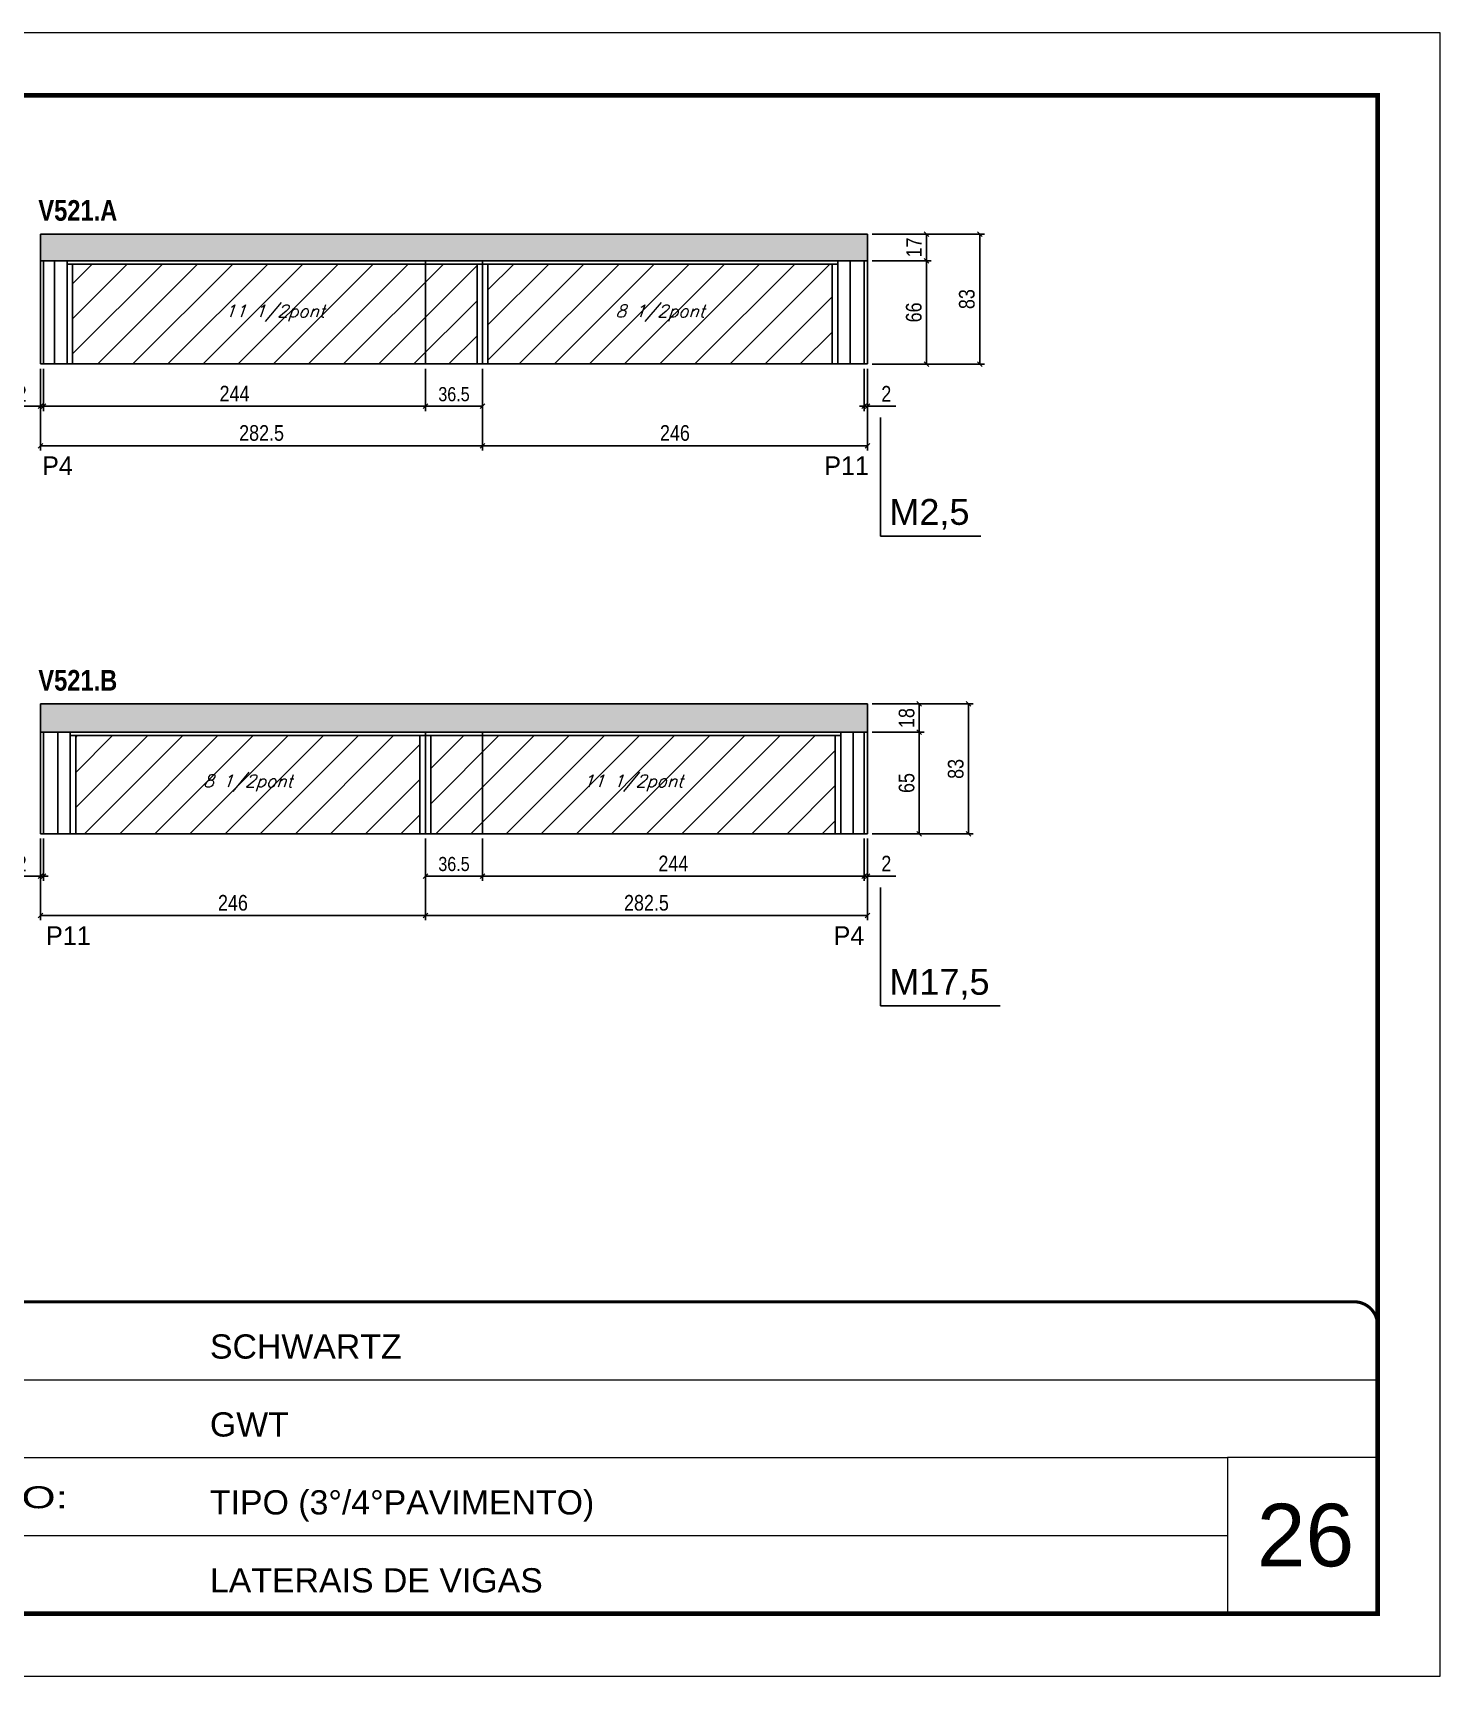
# Model space of a CAD drawing. Extents: x 13154 to 22413, y 1253 to 30260.
# Drawn here: x 15338 to 16238, y 21928 to 22978 of the extents above; entities that cross this region are included whole.
import ezdxf

# ---------------------------------------------------------------- set-up
doc = ezdxf.new("R2010")
doc.units = 0
doc.linetypes.add('CONTINUO', pattern=[0])
doc.linetypes.add('DASHED', pattern=[0.75, 0.5, -0.25])
for name, color, linetype in [('5', 5, 'Continuous'), ('COTA', 241, 'Continuous'), ('NOMENCLATURA', 7, 'Continuous'), ('Painéis', 200, 'Continuous'), ('SARR_2.2x7', 40, 'Continuous'), ('SARR_3.5x7', 81, 'Continuous'), ('texto', 7, 'Continuous')]:
    doc.layers.add(name, color=color, linetype=linetype)
for name, color, linetype, lineweight in [('CARIMBO', 255, 'Continuous', 9), ('Folhas', 255, 'Continuous', 9), ('Hachura', 251, 'Continuous', 9), ('SARRAFO DE PRESSAO', 251, 'DASHED', 9)]:
    doc.layers.add(name, color=color, linetype=linetype, lineweight=lineweight)
doc.styles.add('ARIAL', font='arial.ttf')
doc.styles.add('COTA TECNICA', font='techl___.ttf', dxfattribs={"height": 10})
doc.styles.add('COTA TECNICA-50', font='techl___.ttf', dxfattribs={"height": 9})
doc.styles.add('Romans', font='romans.shx')
doc.styles.add('ROMAS860', font='ROMAS860.SHX')
doc.styles.get("Standard").update_dxf_attribs({"font": 'arial.ttf'})
doc.styles.add('TECNICA', font='techb___.ttf', dxfattribs={"height": 10})
doc.styles.add('Tecnologia', font='')
doc.styles.get('Tecnologia').set_extended_font_data('Forgotten Futurist')
doc.dimstyles.new('COTA PAINEL-50', dxfattribs={"dimtxt": 9, "dimasz": 3, "dimexe": 3, "dimexo": 3, "dimgap": 3, "dimtad": 1, "dimdec": 1, "dimzin": 12, "dimdsep": 46, "dimtxsty": 'COTA TECNICA-50', "dimblk1": 'OBLIQUE', "dimblk2": 'OBLIQUE', "dimsah": 1, "dimcen": 0.9, "dimclrd": 4, "dimclre": 4, "dimclrt": 240, "dimadec": 1, "dimazin": 3, "dimtfac": 1, "dimtdec": 1, "dimtmove": 0, "dimatfit": 3, "dimfxl": 1, "dimtolj": 1, "dimtzin": 12, "dimarcsym": 0})
doc.dimstyles.new('PAINEL', dxfattribs={"dimtxt": 10, "dimasz": 3, "dimexe": 3, "dimexo": 3, "dimgap": 3, "dimtad": 1, "dimdec": 1, "dimzin": 12, "dimdsep": 46, "dimtxsty": 'COTA TECNICA', "dimblk1": 'OBLIQUE', "dimblk2": 'OBLIQUE', "dimsah": 1, "dimcen": 0.9, "dimclrd": 4, "dimclre": 4, "dimclrt": 240, "dimadec": 1, "dimazin": 3, "dimtfac": 1, "dimtdec": 1, "dimtmove": 0, "dimatfit": 3, "dimfxl": 1, "dimtolj": 1, "dimtzin": 12, "dimarcsym": 0})

# ---------------------------------------------------------------- blocks, each defined once
blk = doc.blocks.new('9999999999')
at = {"color": 30, "linetype": 'CONTINUO'}
for p, q in [((98564.6, 34379.6), (99584, 34379.6)), ((98564.6, 34329.8), (99488, 34329.8)), ((99584, 34329.8), (99488, 34329.8)), ((99488, 34329.8), (99488, 34230.2)), ((98564.6, 34280), (99488, 34280))]:
    blk.add_line(p, q, dxfattribs=at)
at = {"color": 30, "linetype": 'CONTINUO', "const_width": 2}
blk.add_lwpolyline([(99584, 34230.2), (99584, 34414.4, 0.414214), (99569, 34429.4), (98229, 34429.4, 0.414214), (98214, 34414.4), (98214, 34245.2, 0.414214), (98229, 34230.2), (99584, 34230.2)], format="xyb", dxfattribs=at)
at = {"layer": 'Folhas'}
blk.add_lwpolyline([(98139, 34190.2), (99624, 34190.2), (99624, 35240.2), (98139, 35240.2)], close=True, dxfattribs=at)
at = {"layer": 'Folhas', "color": 30, "const_width": 3}
blk.add_lwpolyline([(98214, 34230.2), (99584, 34230.2), (99584, 35200.2), (98214, 35200.2)], close=True, dxfattribs=at)
at = {"color": 7, "linetype": 'Continuous', "ltscale": 5, "style": 'ARIAL'}
for s, height, p in [('SCHWARTZ', 15.48, (98837.7, 34393.1)), ('GWT', 15.48, (98837.7, 34343.3)), ('TIPO (3°/4°PAVIMENTO)', 15.483, (98837.7, 34293.5)), ('LATERAIS DE VIGAS', 15.483, (98837.7, 34243.7))]:
    blk.add_text(s, height=height, dxfattribs=at).set_placement(p)
at = {"layer": 'Folhas', "color": 7, "style": 'Tecnologia', "width": 1.5}
blk.add_text('PAVIMENTO:', height=14, dxfattribs=at).set_placement((98573.7, 34297.5))
blk = doc.blocks.new('_Oblique')
at = {"color": 0, "linetype": 'ByBlock', "lineweight": -2}
blk.add_line((-0.5, -0.5), (0.5, 0.5), dxfattribs=at)
blk = doc.blocks.new('*D610')
at = {"layer": 'COTA', "color": 4, "linetype": 'ByBlock', "lineweight": -2, "transparency": 16777216}
for p, q in [((15589.3, 22763.1), (15589.3, 22736.1)), ((15625.8, 22763.1), (15625.8, 22736.1)), ((15589.3, 22739.1), (15625.8, 22739.1))]:
    blk.add_line(p, q, dxfattribs=at)
at = {"layer": 'Defpoints', "color": 0, "linetype": 'ByBlock', "transparency": 16777216}
for p in [(15589.3, 22766.1), (15625.8, 22766.1), (15625.8, 22739.1)]:
    blk.add_point(p, dxfattribs=at)
at = {"layer": 'COTA', "color": 4, "linetype": 'ByBlock', "lineweight": -2, "transparency": 16777216, "xscale": 3, "yscale": 3, "zscale": 3, "rotation": 180}
blk.add_blockref('_Oblique', (15589.3, 22739.1), dxfattribs=at)
at = {"layer": 'COTA', "color": 4, "linetype": 'ByBlock', "lineweight": -2, "transparency": 16777216, "xscale": 3, "yscale": 3, "zscale": 3}
blk.add_blockref('_Oblique', (15625.8, 22739.1), dxfattribs=at)
at = {"layer": 'COTA', "color": 240, "linetype": 'ByBlock', "transparency": 16777216, "insert": (15607.6, 22746.8), "char_height": 9, "attachment_point": 5, "style": 'COTA TECNICA-50'}
blk.add_mtext('\\A1;36.5', dxfattribs=at)
blk = doc.blocks.new('*D616')
at = {"layer": 'COTA', "color": 4, "linetype": 'ByBlock', "lineweight": -2, "transparency": 16777216}
for p, q in [((15345.3, 22763.1), (15345.3, 22736.1)), ((15589.3, 22763.1), (15589.3, 22736.1)), ((15589.3, 22739.1), (15345.3, 22739.1))]:
    blk.add_line(p, q, dxfattribs=at)
at = {"layer": 'Defpoints', "color": 0, "linetype": 'ByBlock', "transparency": 16777216}
for p in [(15345.3, 22766.1), (15589.3, 22766.1), (15345.3, 22739.1)]:
    blk.add_point(p, dxfattribs=at)
at = {"layer": 'COTA', "color": 4, "linetype": 'ByBlock', "lineweight": -2, "transparency": 16777216, "xscale": 3, "yscale": 3, "zscale": 3, "rotation": 180}
blk.add_blockref('_Oblique', (15345.3, 22739.1), dxfattribs=at)
at = {"layer": 'COTA', "color": 4, "linetype": 'ByBlock', "lineweight": -2, "transparency": 16777216, "xscale": 3, "yscale": 3, "zscale": 3}
blk.add_blockref('_Oblique', (15589.3, 22739.1), dxfattribs=at)
at = {"layer": 'COTA', "color": 240, "linetype": 'ByBlock', "transparency": 16777216, "insert": (15467.3, 22747.2), "char_height": 10, "attachment_point": 5, "style": 'COTA TECNICA'}
blk.add_mtext('\\A1;244', dxfattribs=at)
blk = doc.blocks.new('*D617')
at = {"layer": 'COTA', "color": 4, "linetype": 'ByBlock', "lineweight": -2, "transparency": 16777216}
for p, q in [((15625.8, 22763.1), (15625.8, 22710.9)), ((15871.8, 22763.1), (15871.8, 22710.9)), ((15625.8, 22713.9), (15871.8, 22713.9))]:
    blk.add_line(p, q, dxfattribs=at)
at = {"layer": 'Defpoints', "color": 0, "linetype": 'ByBlock', "transparency": 16777216}
for p in [(15625.8, 22766.1), (15871.8, 22766.1), (15871.8, 22713.9)]:
    blk.add_point(p, dxfattribs=at)
at = {"layer": 'COTA', "color": 4, "linetype": 'ByBlock', "lineweight": -2, "transparency": 16777216, "xscale": 3, "yscale": 3, "zscale": 3, "rotation": 180}
blk.add_blockref('_Oblique', (15625.8, 22713.9), dxfattribs=at)
at = {"layer": 'COTA', "color": 4, "linetype": 'ByBlock', "lineweight": -2, "transparency": 16777216, "xscale": 3, "yscale": 3, "zscale": 3}
blk.add_blockref('_Oblique', (15871.8, 22713.9), dxfattribs=at)
at = {"layer": 'COTA', "color": 240, "linetype": 'ByBlock', "transparency": 16777216, "insert": (15748.8, 22722), "char_height": 10, "attachment_point": 5, "style": 'COTA TECNICA'}
blk.add_mtext('\\A1;246', dxfattribs=at)
blk = doc.blocks.new('*D611')
at = {"layer": 'COTA', "color": 4, "linetype": 'ByBlock', "lineweight": -2, "transparency": 16777216}
for p, q in [((15874.8, 22832.1), (15912.6, 22832.1)), ((15909.6, 22832.1), (15909.6, 22766.1)), ((15874.8, 22766.1), (15912.6, 22766.1))]:
    blk.add_line(p, q, dxfattribs=at)
at = {"layer": 'Defpoints', "color": 0, "linetype": 'ByBlock', "transparency": 16777216}
for p in [(15871.8, 22832.1), (15871.8, 22766.1), (15909.6, 22766.1)]:
    blk.add_point(p, dxfattribs=at)
at = {"layer": 'COTA', "color": 4, "linetype": 'ByBlock', "lineweight": -2, "transparency": 16777216, "xscale": 3, "yscale": 3, "zscale": 3}
for p, rotation in [((15909.6, 22832.1), 90), ((15909.6, 22766.1), 270)]:
    blk.add_blockref('_Oblique', p, dxfattribs=dict(at, rotation=rotation))
at = {"layer": 'COTA', "color": 240, "linetype": 'ByBlock', "transparency": 16777216, "insert": (15901.5, 22799.1), "char_height": 10, "attachment_point": 5, "rotation": 90, "style": 'COTA TECNICA'}
blk.add_mtext('\\A1;66', dxfattribs=at)
blk = doc.blocks.new('*D618')
at = {"layer": 'COTA', "color": 4, "linetype": 'ByBlock', "lineweight": -2, "transparency": 16777216}
for p, q in [((15874.8, 22849.1), (15946.6, 22849.1)), ((15943.6, 22766.1), (15943.6, 22849.1)), ((15874.8, 22766.1), (15946.6, 22766.1))]:
    blk.add_line(p, q, dxfattribs=at)
at = {"layer": 'Defpoints', "color": 0, "linetype": 'ByBlock', "transparency": 16777216}
for p in [(15871.8, 22849.1), (15943.6, 22849.1), (15871.8, 22766.1)]:
    blk.add_point(p, dxfattribs=at)
at = {"layer": 'COTA', "color": 4, "linetype": 'ByBlock', "lineweight": -2, "transparency": 16777216, "xscale": 3, "yscale": 3, "zscale": 3}
for p, rotation in [((15943.6, 22849.1), 90), ((15943.6, 22766.1), 270)]:
    blk.add_blockref('_Oblique', p, dxfattribs=dict(at, rotation=rotation))
at = {"layer": 'COTA', "color": 240, "linetype": 'ByBlock', "transparency": 16777216, "insert": (15935.4, 22807.6), "char_height": 10, "attachment_point": 5, "rotation": 90, "style": 'COTA TECNICA'}
blk.add_mtext('\\A1;83', dxfattribs=at)
blk = doc.blocks.new('*D619')
at = {"layer": 'COTA', "color": 4, "lineweight": -2, "transparency": 16777216}
for p, q in [((15343.3, 22763.1), (15343.3, 22736.1)), ((15345.3, 22763.1), (15345.3, 22736.1)), ((15343.3, 22739.1), (15325.2, 22739.1)), ((15345.3, 22739.1), (15343.3, 22739.1)), ((15345.3, 22739.1), (15348.3, 22739.1))]:
    blk.add_line(p, q, dxfattribs=at)
at = {"layer": 'Defpoints', "color": 0, "transparency": 16777216}
for p in [(15343.3, 22766.1), (15345.3, 22766.1), (15343.3, 22739.1)]:
    blk.add_point(p, dxfattribs=at)
at = {"layer": 'COTA', "color": 4, "lineweight": -2, "transparency": 16777216, "xscale": 3, "yscale": 3, "zscale": 3}
blk.add_blockref('_Oblique', (15343.3, 22739.1), dxfattribs=at)
at = {"layer": 'COTA', "color": 4, "lineweight": -2, "transparency": 16777216, "xscale": 3, "yscale": 3, "zscale": 3, "rotation": 180}
blk.add_blockref('_Oblique', (15345.3, 22739.1), dxfattribs=at)
at = {"layer": 'COTA', "color": 240, "transparency": 16777216, "insert": (15331.3, 22747.1), "char_height": 10, "attachment_point": 5, "style": 'COTA TECNICA'}
blk.add_mtext('\\A1;2', dxfattribs=at)
blk = doc.blocks.new('*D620')
at = {"layer": 'COTA', "color": 4, "lineweight": -2, "transparency": 16777216}
for p, q in [((15869.8, 22763.1), (15869.8, 22736.1)), ((15871.8, 22763.1), (15871.8, 22736.1)), ((15869.8, 22739.1), (15866.8, 22739.1)), ((15869.8, 22739.1), (15871.8, 22739.1)), ((15871.8, 22739.1), (15889.9, 22739.1))]:
    blk.add_line(p, q, dxfattribs=at)
at = {"layer": 'Defpoints', "color": 0, "transparency": 16777216}
for p in [(15869.8, 22766.1), (15871.8, 22766.1), (15871.8, 22739.1)]:
    blk.add_point(p, dxfattribs=at)
at = {"layer": 'COTA', "color": 4, "lineweight": -2, "transparency": 16777216, "xscale": 3, "yscale": 3, "zscale": 3}
blk.add_blockref('_Oblique', (15869.8, 22739.1), dxfattribs=at)
at = {"layer": 'COTA', "color": 4, "lineweight": -2, "transparency": 16777216, "xscale": 3, "yscale": 3, "zscale": 3, "rotation": 180}
blk.add_blockref('_Oblique', (15871.8, 22739.1), dxfattribs=at)
at = {"layer": 'COTA', "color": 240, "transparency": 16777216, "insert": (15883.9, 22747.1), "char_height": 10, "attachment_point": 5, "style": 'COTA TECNICA'}
blk.add_mtext('\\A1;2', dxfattribs=at)
blk = doc.blocks.new('*D633')
at = {"layer": 'COTA', "color": 4, "lineweight": -2, "transparency": 16777216}
for p, q in [((15343.3, 22763.1), (15343.3, 22710.9)), ((15625.8, 22763.1), (15625.8, 22710.9)), ((15343.3, 22713.9), (15625.8, 22713.9))]:
    blk.add_line(p, q, dxfattribs=at)
at = {"layer": 'Defpoints', "color": 0, "transparency": 16777216}
for p in [(15343.3, 22766.1), (15625.8, 22766.1), (15625.8, 22713.9)]:
    blk.add_point(p, dxfattribs=at)
at = {"layer": 'COTA', "color": 4, "lineweight": -2, "transparency": 16777216, "xscale": 3, "yscale": 3, "zscale": 3, "rotation": 180}
blk.add_blockref('_Oblique', (15343.3, 22713.9), dxfattribs=at)
at = {"layer": 'COTA', "color": 4, "lineweight": -2, "transparency": 16777216, "xscale": 3, "yscale": 3, "zscale": 3}
blk.add_blockref('_Oblique', (15625.8, 22713.9), dxfattribs=at)
at = {"layer": 'COTA', "color": 240, "transparency": 16777216, "insert": (15484.6, 22722), "char_height": 10, "attachment_point": 5, "style": 'COTA TECNICA'}
blk.add_mtext('\\A1;282.5', dxfattribs=at)
blk = doc.blocks.new('*D627')
at = {"layer": 'COTA', "color": 4, "lineweight": -2, "transparency": 16777216}
for p, q in [((15874.8, 22849.1), (15912.6, 22849.1)), ((15909.6, 22832.1), (15909.6, 22849.1)), ((15874.8, 22832.1), (15912.6, 22832.1))]:
    blk.add_line(p, q, dxfattribs=at)
at = {"layer": 'Defpoints', "color": 0, "transparency": 16777216}
for p in [(15871.8, 22849.1), (15909.6, 22849.1), (15871.8, 22832.1)]:
    blk.add_point(p, dxfattribs=at)
at = {"layer": 'COTA', "color": 4, "lineweight": -2, "transparency": 16777216, "xscale": 3, "yscale": 3, "zscale": 3}
for p, rotation in [((15909.6, 22849.1), 90), ((15909.6, 22832.1), 270)]:
    blk.add_blockref('_Oblique', p, dxfattribs=dict(at, rotation=rotation))
at = {"layer": 'COTA', "color": 240, "transparency": 16777216, "insert": (15901.6, 22840.6), "char_height": 10, "attachment_point": 5, "rotation": 90, "style": 'COTA TECNICA'}
blk.add_mtext('\\A1;17', dxfattribs=at)
blk = doc.blocks.new('*D615')
at = {"layer": 'COTA', "color": 4, "linetype": 'ByBlock', "lineweight": -2, "transparency": 16777216}
for p, q in [((15589.3, 22462.9), (15589.3, 22435.9)), ((15625.8, 22462.9), (15625.8, 22435.9)), ((15625.8, 22438.9), (15589.3, 22438.9))]:
    blk.add_line(p, q, dxfattribs=at)
at = {"layer": 'Defpoints', "color": 0, "linetype": 'ByBlock', "transparency": 16777216}
for p in [(15589.3, 22465.9), (15625.8, 22465.9), (15589.3, 22438.9)]:
    blk.add_point(p, dxfattribs=at)
at = {"layer": 'COTA', "color": 4, "linetype": 'ByBlock', "lineweight": -2, "transparency": 16777216, "xscale": 3, "yscale": 3, "zscale": 3, "rotation": 180}
blk.add_blockref('_Oblique', (15589.3, 22438.9), dxfattribs=at)
at = {"layer": 'COTA', "color": 4, "linetype": 'ByBlock', "lineweight": -2, "transparency": 16777216, "xscale": 3, "yscale": 3, "zscale": 3}
blk.add_blockref('_Oblique', (15625.8, 22438.9), dxfattribs=at)
at = {"layer": 'COTA', "color": 240, "linetype": 'ByBlock', "transparency": 16777216, "insert": (15607.6, 22446.6), "char_height": 9, "attachment_point": 5, "style": 'COTA TECNICA-50'}
blk.add_mtext('\\A1;36.5', dxfattribs=at)
blk = doc.blocks.new('*D628')
at = {"layer": 'COTA', "color": 4, "linetype": 'ByBlock', "lineweight": -2, "transparency": 16777216}
for p, q in [((15625.8, 22462.9), (15625.8, 22435.9)), ((15869.8, 22462.9), (15869.8, 22435.9)), ((15625.8, 22438.9), (15869.8, 22438.9))]:
    blk.add_line(p, q, dxfattribs=at)
at = {"layer": 'Defpoints', "color": 0, "linetype": 'ByBlock', "transparency": 16777216}
for p in [(15625.8, 22465.9), (15869.8, 22465.9), (15869.8, 22438.9)]:
    blk.add_point(p, dxfattribs=at)
at = {"layer": 'COTA', "color": 4, "linetype": 'ByBlock', "lineweight": -2, "transparency": 16777216, "xscale": 3, "yscale": 3, "zscale": 3, "rotation": 180}
blk.add_blockref('_Oblique', (15625.8, 22438.9), dxfattribs=at)
at = {"layer": 'COTA', "color": 4, "linetype": 'ByBlock', "lineweight": -2, "transparency": 16777216, "xscale": 3, "yscale": 3, "zscale": 3}
blk.add_blockref('_Oblique', (15869.8, 22438.9), dxfattribs=at)
at = {"layer": 'COTA', "color": 240, "linetype": 'ByBlock', "transparency": 16777216, "insert": (15747.8, 22447), "char_height": 10, "attachment_point": 5, "style": 'COTA TECNICA'}
blk.add_mtext('\\A1;244', dxfattribs=at)
blk = doc.blocks.new('*D629')
at = {"layer": 'COTA', "color": 4, "linetype": 'ByBlock', "lineweight": -2, "transparency": 16777216}
for p, q in [((15343.3, 22462.9), (15343.3, 22410.7)), ((15589.3, 22462.9), (15589.3, 22410.7)), ((15589.3, 22413.7), (15343.3, 22413.7))]:
    blk.add_line(p, q, dxfattribs=at)
at = {"layer": 'Defpoints', "color": 0, "linetype": 'ByBlock', "transparency": 16777216}
for p in [(15343.3, 22465.9), (15589.3, 22465.9), (15343.3, 22413.7)]:
    blk.add_point(p, dxfattribs=at)
at = {"layer": 'COTA', "color": 4, "linetype": 'ByBlock', "lineweight": -2, "transparency": 16777216, "xscale": 3, "yscale": 3, "zscale": 3, "rotation": 180}
blk.add_blockref('_Oblique', (15343.3, 22413.7), dxfattribs=at)
at = {"layer": 'COTA', "color": 4, "linetype": 'ByBlock', "lineweight": -2, "transparency": 16777216, "xscale": 3, "yscale": 3, "zscale": 3}
blk.add_blockref('_Oblique', (15589.3, 22413.7), dxfattribs=at)
at = {"layer": 'COTA', "color": 240, "linetype": 'ByBlock', "transparency": 16777216, "insert": (15466.3, 22421.8), "char_height": 10, "attachment_point": 5, "style": 'COTA TECNICA'}
blk.add_mtext('\\A1;246', dxfattribs=at)
blk = doc.blocks.new('*D630')
at = {"layer": 'COTA', "color": 4, "lineweight": -2, "transparency": 16777216}
for p, q in [((15869.8, 22462.9), (15869.8, 22435.9)), ((15871.8, 22462.9), (15871.8, 22435.9)), ((15869.8, 22438.9), (15866.8, 22438.9)), ((15869.8, 22438.9), (15871.8, 22438.9)), ((15871.8, 22438.9), (15889.9, 22438.9))]:
    blk.add_line(p, q, dxfattribs=at)
at = {"layer": 'Defpoints', "color": 0, "transparency": 16777216}
for p in [(15869.8, 22465.9), (15871.8, 22465.9), (15871.8, 22438.9)]:
    blk.add_point(p, dxfattribs=at)
at = {"layer": 'COTA', "color": 4, "lineweight": -2, "transparency": 16777216, "xscale": 3, "yscale": 3, "zscale": 3}
blk.add_blockref('_Oblique', (15869.8, 22438.9), dxfattribs=at)
at = {"layer": 'COTA', "color": 4, "lineweight": -2, "transparency": 16777216, "xscale": 3, "yscale": 3, "zscale": 3, "rotation": 180}
blk.add_blockref('_Oblique', (15871.8, 22438.9), dxfattribs=at)
at = {"layer": 'COTA', "color": 240, "transparency": 16777216, "insert": (15883.9, 22446.9), "char_height": 10, "attachment_point": 5, "style": 'COTA TECNICA'}
blk.add_mtext('\\A1;2', dxfattribs=at)
blk = doc.blocks.new('*D631')
at = {"layer": 'COTA', "color": 4, "lineweight": -2, "transparency": 16777216}
for p, q in [((15343.3, 22462.9), (15343.3, 22435.9)), ((15345.3, 22462.9), (15345.3, 22435.9)), ((15343.3, 22438.9), (15325.2, 22438.9)), ((15345.3, 22438.9), (15343.3, 22438.9)), ((15345.3, 22438.9), (15348.3, 22438.9))]:
    blk.add_line(p, q, dxfattribs=at)
at = {"layer": 'Defpoints', "color": 0, "transparency": 16777216}
for p in [(15343.3, 22465.9), (15345.3, 22465.9), (15343.3, 22438.9)]:
    blk.add_point(p, dxfattribs=at)
at = {"layer": 'COTA', "color": 4, "lineweight": -2, "transparency": 16777216, "xscale": 3, "yscale": 3, "zscale": 3}
blk.add_blockref('_Oblique', (15343.3, 22438.9), dxfattribs=at)
at = {"layer": 'COTA', "color": 4, "lineweight": -2, "transparency": 16777216, "xscale": 3, "yscale": 3, "zscale": 3, "rotation": 180}
blk.add_blockref('_Oblique', (15345.3, 22438.9), dxfattribs=at)
at = {"layer": 'COTA', "color": 240, "transparency": 16777216, "insert": (15331.3, 22446.9), "char_height": 10, "attachment_point": 5, "style": 'COTA TECNICA'}
blk.add_mtext('\\A1;2', dxfattribs=at)
blk = doc.blocks.new('*D632')
at = {"layer": 'COTA', "color": 4, "lineweight": -2, "transparency": 16777216}
for p, q in [((15589.3, 22462.9), (15589.3, 22410.7)), ((15871.8, 22462.9), (15871.8, 22410.7)), ((15871.8, 22413.7), (15589.3, 22413.7))]:
    blk.add_line(p, q, dxfattribs=at)
at = {"layer": 'Defpoints', "color": 0, "transparency": 16777216}
for p in [(15589.3, 22465.9), (15871.8, 22465.9), (15589.3, 22413.7)]:
    blk.add_point(p, dxfattribs=at)
at = {"layer": 'COTA', "color": 4, "lineweight": -2, "transparency": 16777216, "xscale": 3, "yscale": 3, "zscale": 3, "rotation": 180}
blk.add_blockref('_Oblique', (15589.3, 22413.7), dxfattribs=at)
at = {"layer": 'COTA', "color": 4, "lineweight": -2, "transparency": 16777216, "xscale": 3, "yscale": 3, "zscale": 3}
blk.add_blockref('_Oblique', (15871.8, 22413.7), dxfattribs=at)
at = {"layer": 'COTA', "color": 240, "transparency": 16777216, "insert": (15730.6, 22421.8), "char_height": 10, "attachment_point": 5, "style": 'COTA TECNICA'}
blk.add_mtext('\\A1;282.5', dxfattribs=at)
blk = doc.blocks.new('*D625')
at = {"layer": 'COTA', "color": 4, "lineweight": -2, "transparency": 16777216}
for p, q in [((15874.8, 22530.9), (15908, 22530.9)), ((15905, 22530.9), (15905, 22465.9)), ((15874.8, 22465.9), (15908, 22465.9))]:
    blk.add_line(p, q, dxfattribs=at)
at = {"layer": 'Defpoints', "color": 0, "transparency": 16777216}
for p in [(15871.8, 22530.9), (15871.8, 22465.9), (15905, 22465.9)]:
    blk.add_point(p, dxfattribs=at)
at = {"layer": 'COTA', "color": 4, "lineweight": -2, "transparency": 16777216, "xscale": 3, "yscale": 3, "zscale": 3}
for p, rotation in [((15905, 22530.9), 90), ((15905, 22465.9), 270)]:
    blk.add_blockref('_Oblique', p, dxfattribs=dict(at, rotation=rotation))
at = {"layer": 'COTA', "color": 240, "transparency": 16777216, "insert": (15896.9, 22498.4), "char_height": 10, "attachment_point": 5, "rotation": 90, "style": 'COTA TECNICA'}
blk.add_mtext('\\A1;65', dxfattribs=at)
blk = doc.blocks.new('*D626')
at = {"layer": 'COTA', "color": 4, "lineweight": -2, "transparency": 16777216}
for p, q in [((15874.8, 22548.9), (15908, 22548.9)), ((15905, 22548.9), (15905, 22530.9)), ((15874.8, 22530.9), (15908, 22530.9))]:
    blk.add_line(p, q, dxfattribs=at)
at = {"layer": 'Defpoints', "color": 0, "transparency": 16777216}
for p in [(15871.8, 22548.9), (15871.8, 22530.9), (15905, 22530.9)]:
    blk.add_point(p, dxfattribs=at)
at = {"layer": 'COTA', "color": 4, "lineweight": -2, "transparency": 16777216, "xscale": 3, "yscale": 3, "zscale": 3}
for p, rotation in [((15905, 22548.9), 90), ((15905, 22530.9), 270)]:
    blk.add_blockref('_Oblique', p, dxfattribs=dict(at, rotation=rotation))
at = {"layer": 'COTA', "color": 240, "transparency": 16777216, "insert": (15896.9, 22539.9), "char_height": 10, "attachment_point": 5, "rotation": 90, "style": 'COTA TECNICA'}
blk.add_mtext('\\A1;18', dxfattribs=at)
blk = doc.blocks.new('*D621')
at = {"layer": 'COTA', "color": 4, "lineweight": -2, "transparency": 16777216}
for p, q in [((15874.8, 22548.9), (15939.5, 22548.9)), ((15936.5, 22465.9), (15936.5, 22548.9)), ((15874.8, 22465.9), (15939.5, 22465.9))]:
    blk.add_line(p, q, dxfattribs=at)
at = {"layer": 'Defpoints', "color": 0, "transparency": 16777216}
for p in [(15871.8, 22548.9), (15936.5, 22548.9), (15871.8, 22465.9)]:
    blk.add_point(p, dxfattribs=at)
at = {"layer": 'COTA', "color": 4, "lineweight": -2, "transparency": 16777216, "xscale": 3, "yscale": 3, "zscale": 3}
for p, rotation in [((15936.5, 22548.9), 90), ((15936.5, 22465.9), 270)]:
    blk.add_blockref('_Oblique', p, dxfattribs=dict(at, rotation=rotation))
at = {"layer": 'COTA', "color": 240, "transparency": 16777216, "insert": (15928.3, 22507.4), "char_height": 10, "attachment_point": 5, "rotation": 90, "style": 'COTA TECNICA'}
blk.add_mtext('\\A1;83', dxfattribs=at)

msp = doc.modelspace()

# ---------------------------------------------------------------- hatches: boundary and pattern name
at = {"layer": 'COTA'}
h = msp.add_hatch(dxfattribs=at)
h.set_pattern_fill('AR-CONC', color=256, scale=0.03)
h.set_pattern_definition([(50, (-1544.2534, -794.36), (5.4655401, -0.4781726), [0.5715, -6.2865]), (355, (-1544.2534, -794.36), (-1.0573026, 5.7317054), [0.4572, -5.0292175]), (100.451445, (-1543.798, -794.4), (4.4082374, 5.2535326), [0.4857003, -5.3427073]), (46.1842, (-1544.2534, -792.836), (8.1323712, -1.2612698), [0.85725, -9.42975]), (96.635558, (-1543.576, -792.941), (7.122124, 7.4227837), [0.7285507, -8.0140682]), (351.18415, (-1544.253, -792.836), (7.122124, 7.4227837), [0.685799, -7.543792]), (21, (-1543.4914, -793.217), (4.54843174, -3.06795595), [0.5715, -6.2865]), (326, (-1543.4914, -793.217), (1.8540609, 5.525639), [0.4572, -5.0292]), (71.451445, (-1543.1123, -793.4726), (6.4024926, 2.4576831), [0.4857003, -5.3426981]), (37.5, (-1544.2534, -794.36), (0.0926581, 2.53665117), [0, -4.96824, 0, -5.1054, 0, -5.04825]), (7.5, (-1544.2534, -794.36), (2.00458988, 3.00541724), [0, -2.91084, 0, -4.85394, 0, -1.92405]), (327.5, (-1545.9526, -794.36), (4.06771786, -0.17186232), [0, -1.905, 0, -5.9436, 0, -7.8867]), (317.5, (-1546.7146, -794.36), (4.44387544, 0.76279473), [0, -2.4765, 0, -3.94716, 0, -5.6007])])
h.paths.add_polyline_path([(15343.32, 22849.15), (15343.32, 22832.15), (15871.82, 22832.15), (15871.82, 22849.15)])
h = msp.add_hatch(dxfattribs=at)
h.set_pattern_fill('AR-CONC', color=256, scale=0.03)
h.set_pattern_definition([(50, (-1544.2534, -1094.6015), (5.4655401, -0.4781726), [0.5715, -6.2865]), (355, (-1544.2534, -1094.6015), (-1.0573026, 5.7317054), [0.4572, -5.0292175]), (100.451445, (-1543.798, -1094.6413), (4.4082374, 5.2535326), [0.4857003, -5.3427073]), (46.1842, (-1544.2534, -1093.0775), (8.1323712, -1.2612698), [0.85725, -9.42975]), (96.635558, (-1543.576, -1093.1826), (7.122124, 7.4227837), [0.7285507, -8.0140682]), (351.18415, (-1544.253, -1093.0775), (7.122124, 7.4227837), [0.685799, -7.543792]), (21, (-1543.4914, -1093.4585), (4.54843174, -3.06795595), [0.5715, -6.2865]), (326, (-1543.4914, -1093.4585), (1.8540609, 5.525639), [0.4572, -5.0292]), (71.451445, (-1543.1123, -1093.714), (6.4024926, 2.4576831), [0.4857003, -5.3426981]), (37.5, (-1544.2534, -1094.6015), (0.0926581, 2.53665117), [0, -4.96824, 0, -5.1054, 0, -5.04825]), (7.5, (-1544.2534, -1094.6015), (2.00458988, 3.00541724), [0, -2.91084, 0, -4.85394, 0, -1.92405]), (327.5, (-1545.9526, -1094.6015), (4.06771786, -0.17186232), [0, -1.905, 0, -5.9436, 0, -7.8867]), (317.5, (-1546.7146, -1094.6015), (4.44387544, 0.76279473), [0, -2.4765, 0, -3.94716, 0, -5.6007])])
h.paths.add_polyline_path([(15343.32, 22548.9), (15343.32, 22530.9), (15871.82, 22530.9), (15871.82, 22548.9)])
at = {"layer": 'Hachura', "linetype": 'ByBlock'}
h = msp.add_hatch(dxfattribs=at)
h.set_pattern_fill('ANSI31', color=256, scale=5)
h.paths.add_polyline_path([(15589.32, 22829.95), (15363.82, 22829.95), (15363.82, 22766.15), (15589.32, 22766.15)])
h.paths.add_polyline_path([(15622.32, 22829.95), (15589.32, 22829.95), (15589.32, 22766.15), (15622.32, 22766.15)])
h.paths.add_polyline_path([(15629.32, 22766.15), (15849.32, 22766.15), (15849.32, 22829.95), (15629.32, 22829.95)])
h.paths.add_polyline_path([(15851.32, 22465.9), (15851.32, 22528.7), (15625.82, 22528.7), (15625.82, 22465.9)])
h.paths.add_polyline_path([(15625.82, 22528.7), (15592.82, 22528.7), (15592.82, 22465.9), (15625.82, 22465.9)])
h.paths.add_polyline_path([(15585.82, 22528.7), (15365.82, 22528.7), (15365.82, 22465.9), (15585.82, 22465.9)])

# ---------------------------------------------------------------- linework, layer by layer
at = {"layer": 'COTA', "linetype": 'ByBlock'}
for p, q in [((15343.32, 22849.15), (15871.82, 22849.15)), ((15871.82, 22548.9), (15343.32, 22548.9))]:
    msp.add_line(p, q, dxfattribs=at)
at = {"layer": 'COTA'}
for p, q in [((15343.32, 22832.15), (15343.32, 22849.15)), ((15871.82, 22849.15), (15871.82, 22832.15)), ((15343.32, 22548.9), (15343.32, 22530.9)), ((15871.82, 22530.9), (15871.82, 22548.9))]:
    msp.add_line(p, q, dxfattribs=at)
at = {"layer": 'NOMENCLATURA', "linetype": 'Continuous'}
for p, q in [((15880.1, 22731.92), (15880.1, 22656.17)), ((15944.31, 22656.17), (15880.1, 22656.17)), ((15880.1, 22431.68), (15880.1, 22355.93)), ((15956.73, 22355.93), (15880.1, 22355.93))]:
    msp.add_line(p, q, dxfattribs=at)
at = {"layer": 'Painéis', "linetype": 'Continuous'}
for p, q in [((15343.32, 22766.15), (15343.32, 22832.15)), ((15343.32, 22832.15), (15871.82, 22832.15)), ((15345.32, 22766.15), (15345.32, 22832.15)), ((15589.32, 22766.15), (15589.32, 22832.15)), ((15625.82, 22766.15), (15625.82, 22832.15)), ((15869.82, 22766.15), (15869.82, 22832.15)), ((15871.82, 22766.15), (15871.82, 22832.15)), ((15871.82, 22766.15), (15343.32, 22766.15)), ((15871.82, 22530.9), (15343.32, 22530.9)), ((15343.32, 22465.9), (15343.32, 22530.9)), ((15345.32, 22465.9), (15345.32, 22530.9)), ((15589.32, 22465.9), (15589.32, 22530.9)), ((15625.82, 22465.9), (15625.82, 22530.9)), ((15869.82, 22465.9), (15869.82, 22530.9)), ((15871.82, 22465.9), (15871.82, 22530.9)), ((15343.32, 22465.9), (15871.82, 22465.9))]:
    msp.add_line(p, q, dxfattribs=at)
at = {"layer": 'SARR_2.2x7', "linetype": 'Continuous'}
for p, q in [((15352.32, 22832.15), (15352.32, 22766.15)), ((15360.32, 22829.95), (15625.82, 22829.95)), ((15625.82, 22829.95), (15852.82, 22829.95)), ((15860.82, 22832.15), (15860.82, 22766.15)), ((15354.32, 22530.9), (15354.32, 22465.9)), ((15589.32, 22528.7), (15362.32, 22528.7)), ((15854.82, 22528.7), (15589.32, 22528.7)), ((15862.82, 22530.9), (15862.82, 22465.9))]:
    msp.add_line(p, q, dxfattribs=at)
at = {"layer": 'SARR_3.5x7'}
for p, q in [((15360.32, 22832.15), (15360.32, 22766.15)), ((15363.82, 22829.95), (15363.82, 22766.15)), ((15622.32, 22829.95), (15622.32, 22766.15)), ((15629.32, 22829.95), (15629.32, 22766.15)), ((15849.32, 22829.95), (15849.32, 22766.15)), ((15852.82, 22832.15), (15852.82, 22766.15)), ((15362.32, 22530.9), (15362.32, 22465.9)), ((15365.82, 22528.7), (15365.82, 22465.9)), ((15585.82, 22528.7), (15585.82, 22465.9)), ((15592.82, 22528.7), (15592.82, 22465.9)), ((15851.32, 22528.7), (15851.32, 22465.9)), ((15854.82, 22530.9), (15854.82, 22465.9))]:
    msp.add_line(p, q, dxfattribs=at)

# ---------------------------------------------------------------- block references
at = {"layer": 'SARRAFO DE PRESSAO', "color": 6, "linetype": 'ByBlock'}
msp.add_blockref('9999999999', (-83386.1, -12262.48), dxfattribs=at)

# ---------------------------------------------------------------- texts
at = {"layer": '5', "linetype": 'Continuous', "style": 'ROMAS860'}
for s, rotation, p in [('P4', 359.99996, (15344.36, 22695.11)), ('P11', 359.99996, (15844.25, 22695.11)), ('P11', 0.00004, (15346.89, 22394.87)), ('P4', 0.00004, (15850.21, 22394.87))]:
    msp.add_text(s, height=12, rotation=rotation, dxfattribs=at).set_placement(p)
at = {"layer": 'CARIMBO', "style": 'ARIAL'}
msp.add_text('26', height=40, dxfattribs=at).set_placement((16120.74, 21997.87))
at = {"layer": 'NOMENCLATURA', "style": 'TECNICA'}
for s, p in [('V521.A', (15341.94, 22857.67)), ('V521.B', (15341.94, 22557.42))]:
    msp.add_text(s, height=13.2, dxfattribs=at).set_placement(p)
at = {"layer": 'NOMENCLATURA', "linetype": 'Continuous'}
for s, p in [('M2,5', (15885.83, 22663.36)), ('M17,5', (15885.83, 22363.12))]:
    msp.add_text(s, height=16.5, dxfattribs=at).set_placement(p)
at = {"layer": 'texto', "color": 2, "char_height": 8, "attachment_point": 5, "style": 'Romans'}
for s, insert in [('{\\Q19;\\C256;11 1/2pont}', (15493.07, 22798.65)), ('{\\Q19;\\C256;8 1/2pont}', (15739.32, 22798.65)), ('{\\Q19;\\C256;8 1/2pont}', (15475.82, 22498.4)), ('{\\Q19;\\C256;11 1/2pont}', (15722.07, 22498.4))]:
    msp.add_mtext(s, dxfattribs=dict(at, insert=insert))

# ---------------------------------------------------------------- dimensions: what is measured, and where the dimension line sits
at = {"layer": 'COTA', "linetype": 'ByBlock'}
for base, p1, p2, angle, picture, middle in [((15943.64, 22849.15), (15871.82, 22766.15), (15871.82, 22849.15), 90, '*D618', (15935.4, 22807.65)), ((15909.64, 22766.15), (15871.82, 22832.15), (15871.82, 22766.15), 90, '*D611', (15901.53, 22799.15)), ((15345.32, 22739.15), (15589.32, 22766.15), (15345.32, 22766.15), 180, '*D616', (15467.32, 22747.22)), ((15343.32, 22413.67), (15589.32, 22465.9), (15343.32, 22465.9), 180, '*D629', (15466.32, 22421.77))]:
    dim = msp.add_linear_dim(base=base, p1=p1, p2=p2, angle=angle, dimstyle='PAINEL', dxfattribs=at)
    dim.commit()
    dim.dimension.update_dxf_attribs({"geometry": picture, "text_midpoint": middle})
at = {"layer": 'COTA'}
for base, p1, p2, angle, picture, middle in [((15909.64, 22849.15), (15871.82, 22832.15), (15871.82, 22849.15), 90, '*D627', (15901.56, 22840.65)), ((15905.02, 22530.9), (15871.82, 22548.9), (15871.82, 22530.9), 90, '*D626', (15896.93, 22539.9)), ((15936.54, 22548.9), (15871.82, 22465.9), (15871.82, 22548.9), 90, '*D621', (15928.3, 22507.4)), ((15905.02, 22465.9), (15871.82, 22530.9), (15871.82, 22465.9), 90, '*D625', (15896.91, 22498.4)), ((15343.32, 22438.91), (15345.32, 22465.9), (15343.32, 22465.9), 180, '*D631', (15331.26, 22446.91)), ((15589.32, 22413.67), (15871.82, 22465.9), (15589.32, 22465.9), 180, '*D632', (15730.57, 22421.8)), ((15871.82, 22438.91), (15869.82, 22465.9), (15871.82, 22465.9), 180, '*D630', (15883.87, 22446.91))]:
    dim = msp.add_linear_dim(base=base, p1=p1, p2=p2, angle=angle, dimstyle='PAINEL', dxfattribs=at)
    dim.commit()
    dim.dimension.update_dxf_attribs({"geometry": picture, "text_midpoint": middle})
for base, p1, p2, picture, middle in [((15343.32, 22739.15), (15345.32, 22766.15), (15343.32, 22766.15), '*D619', (15331.26, 22747.15)), ((15625.82, 22713.91), (15343.32, 22766.15), (15625.82, 22766.15), '*D633', (15484.57, 22722.04)), ((15871.82, 22739.15), (15869.82, 22766.15), (15871.82, 22766.15), '*D620', (15883.87, 22747.15))]:
    dim = msp.add_linear_dim(base=base, p1=p1, p2=p2, dimstyle='PAINEL', dxfattribs=at)
    dim.commit()
    dim.dimension.update_dxf_attribs({"geometry": picture, "text_midpoint": middle})
at = {"layer": 'COTA', "linetype": 'ByBlock'}
dim = msp.add_linear_dim(base=(15625.82, 22739.15), p1=(15589.32, 22766.15), p2=(15625.82, 22766.15), angle=180, dimstyle='COTA PAINEL-50', override={"dimarcsym": 1}, dxfattribs=at)
dim.commit()
dim.dimension.update_dxf_attribs({"geometry": '*D610', "text_midpoint": (15607.57, 22746.85)})
for base, p1, p2, picture, middle in [((15871.82, 22713.91), (15625.82, 22766.15), (15871.82, 22766.15), '*D617', (15748.82, 22722.01)), ((15869.82, 22438.91), (15625.82, 22465.9), (15869.82, 22465.9), '*D628', (15747.82, 22446.98))]:
    dim = msp.add_linear_dim(base=base, p1=p1, p2=p2, dimstyle='PAINEL', dxfattribs=at)
    dim.commit()
    dim.dimension.update_dxf_attribs({"geometry": picture, "text_midpoint": middle})
dim = msp.add_linear_dim(base=(15589.32, 22438.91), p1=(15625.82, 22465.9), p2=(15589.32, 22465.9), dimstyle='COTA PAINEL-50', override={"dimarcsym": 1}, dxfattribs=at)
dim.commit()
dim.dimension.update_dxf_attribs({"geometry": '*D615', "text_midpoint": (15607.57, 22446.6)})

doc.saveas('drawing.dxf')
